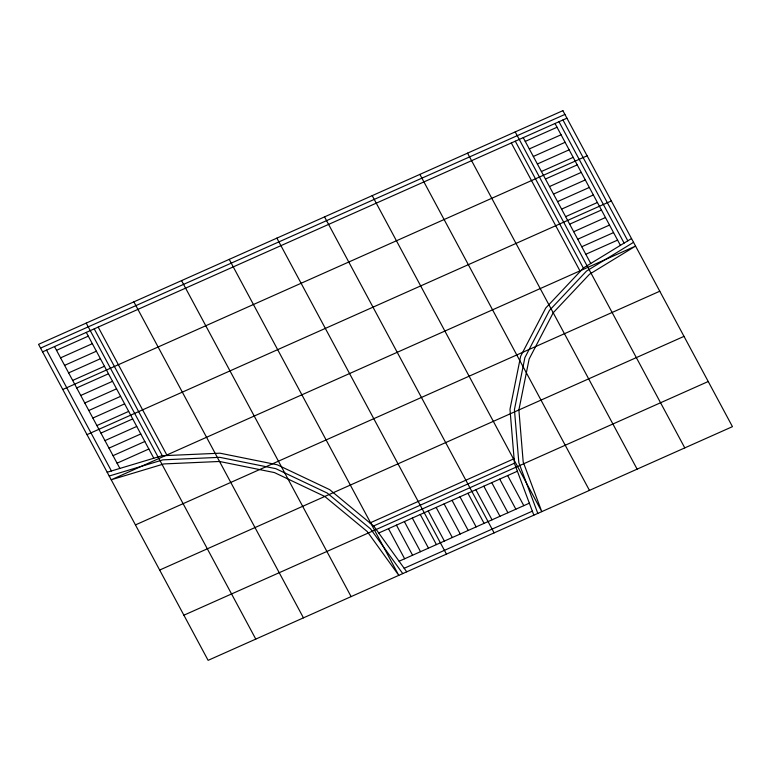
<?xml version="1.0" encoding="UTF-8"?>
<svg xmlns="http://www.w3.org/2000/svg" width="771" height="771" viewBox="0 0 771 771"><rect width="100%" height="100%" fill="white"/><g stroke="black" fill="none" stroke-linecap="round" stroke-linejoin="round"><path stroke-width="1.16" d="M631.526 238.557L583.56 267.884L545.733 308.024L520.647 356.241L509.978 409.266L514.479 463.477L533.831 515.173M633.54 242.325L586.538 271.055L549.472 310.395L524.878 357.648L514.43 409.613L518.844 462.735L537.811 513.399M40.564 348.106L564.912 114.426M42.588 351.875L566.926 118.185M56.524 350.323L88.299 336.156M525.253 141.421L557.028 127.254M60.562 357.85L92.337 343.683M529.292 148.938L561.066 134.78M64.6 365.367L96.375 351.21M533.33 156.465L565.104 142.307M68.638 372.894L100.413 358.727M537.368 163.992L569.143 149.825M72.667 380.421L104.451 366.254M541.406 171.509L573.181 157.351M62.769 389.49L587.117 155.8M76.705 387.938L108.489 373.781M545.434 179.036L577.219 164.878M80.743 395.465L112.527 381.298M549.472 186.563L581.257 172.396M84.781 402.992L116.556 388.825M553.511 194.08L585.295 179.922M88.819 410.509L120.594 396.352M557.549 201.607L589.323 187.449M92.857 418.036L124.632 403.869M561.587 209.134L593.362 194.967M96.895 425.563L128.67 411.396M565.625 216.651L597.4 202.494M86.998 434.632L611.336 200.942M100.934 433.08L132.708 418.923M569.663 224.178L601.438 210.02M104.972 440.607L136.746 426.44M573.701 231.705L605.476 217.538M109 448.124L140.785 433.967M577.739 239.222L609.514 225.065M113.038 455.651L144.823 441.494M581.768 246.749L613.552 232.591M117.076 463.178L148.861 449.011M585.806 254.276L617.59 240.109M135.436 524.916L659.783 291.226M159.664 570.058L684.002 336.368M369.955 522.95L514.084 458.716M373.617 525.976L514.459 463.207M183.883 615.2L708.231 381.51M378.763 533.002L517.38 471.226M399.099 561.24L529.349 503.184M404.177 568.294L532.337 511.173M107.179 472.247L162.026 455.748L220.005 453.194L277.184 464.749L329.651 489.633L373.829 526.159L406.722 571.822M109.203 476.015L162.951 459.844L219.774 457.328L275.806 468.662L327.222 493.055L370.514 528.839L402.751 573.595M562.955 119.958L627.816 240.831M558.985 121.722L624.105 243.096M555.014 123.495L620.404 245.361M523.239 137.652L590.75 263.48M515.221 131.908L684.783 447.893M515.288 141.199L583.368 268.077M511.318 142.972L580.235 271.402M467.554 153.15L637.116 469.144M419.887 174.391L589.449 490.385M372.22 195.641L541.782 511.626L523.201 462.002L518.883 409.96L529.118 359.064L553.202 312.766L589.516 274.235L635.564 246.084L111.217 479.774L163.866 463.93L219.533 461.472L274.418 472.575L324.784 496.466L367.208 531.527L398.78 575.359L229.218 259.374M507.655 475.562L523.808 505.66M499.714 479.099L515.866 509.197M491.773 482.646L507.916 512.734M483.822 486.183L499.974 516.281M475.88 489.72L492.033 519.818M324.552 216.882L494.115 532.877M467.939 493.267L484.082 523.355M459.988 496.803L476.141 526.901M452.047 500.35L468.199 530.438M444.106 503.887L460.248 533.985M436.155 507.424L452.307 537.522M428.213 510.971L444.366 541.059M276.885 238.123L446.448 554.118M420.272 514.508L436.415 544.605M412.321 518.054L428.474 548.142M404.38 521.591L420.532 551.689M396.439 525.128L412.581 555.226M388.488 528.675L404.64 558.763M181.551 280.615L351.113 596.609M133.884 301.856L303.446 617.85M98.196 327.087L167.114 455.526M94.226 328.86L162.305 455.738M86.217 323.107L255.779 639.092M86.285 332.397L153.795 458.225M54.5 346.565L119.891 468.421M46.559 350.101L111.419 470.975M562.888 110.658L38.55 344.348L208.112 660.342L732.45 426.652L562.888 110.658"/></g></svg>
